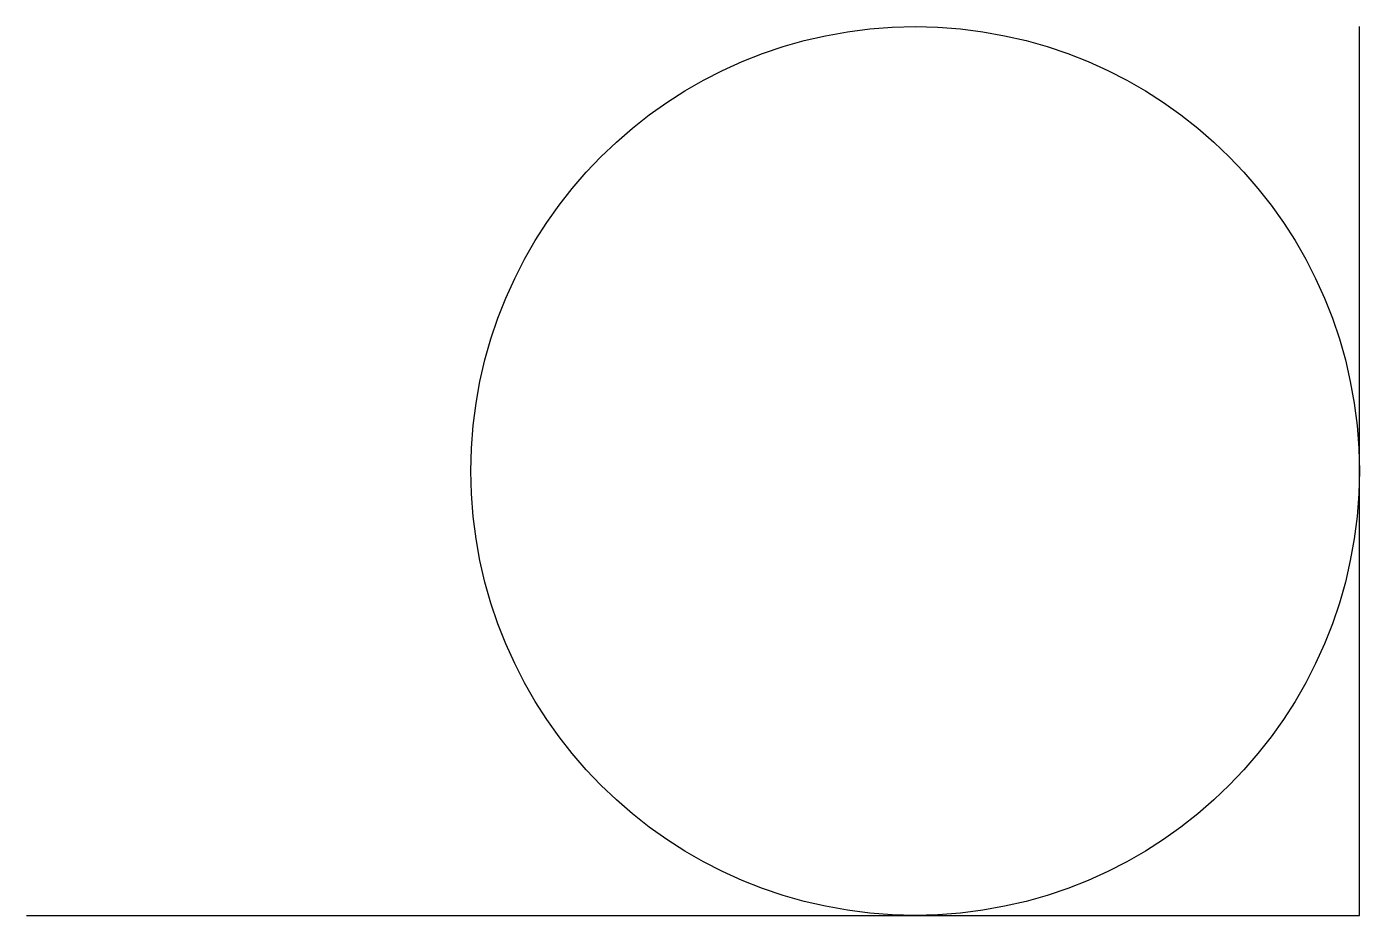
# Model space of a CAD drawing. Extents: x 10 to 40, y 10 to 30.
import ezdxf

# ---------------------------------------------------------------- set-up
doc = ezdxf.new("R2010")
doc.units = 0
doc.layers.get('0').update_dxf_attribs({"lineweight": 25, "true_color": 0xffffff})

msp = doc.modelspace()

# ---------------------------------------------------------------- linework, layer by layer
for p, q in [((40, 10), (40, 30)), ((10, 10), (40, 10))]:
    msp.add_line(p, q)
msp.add_circle((30, 20), 10)

doc.saveas('drawing.dxf')
